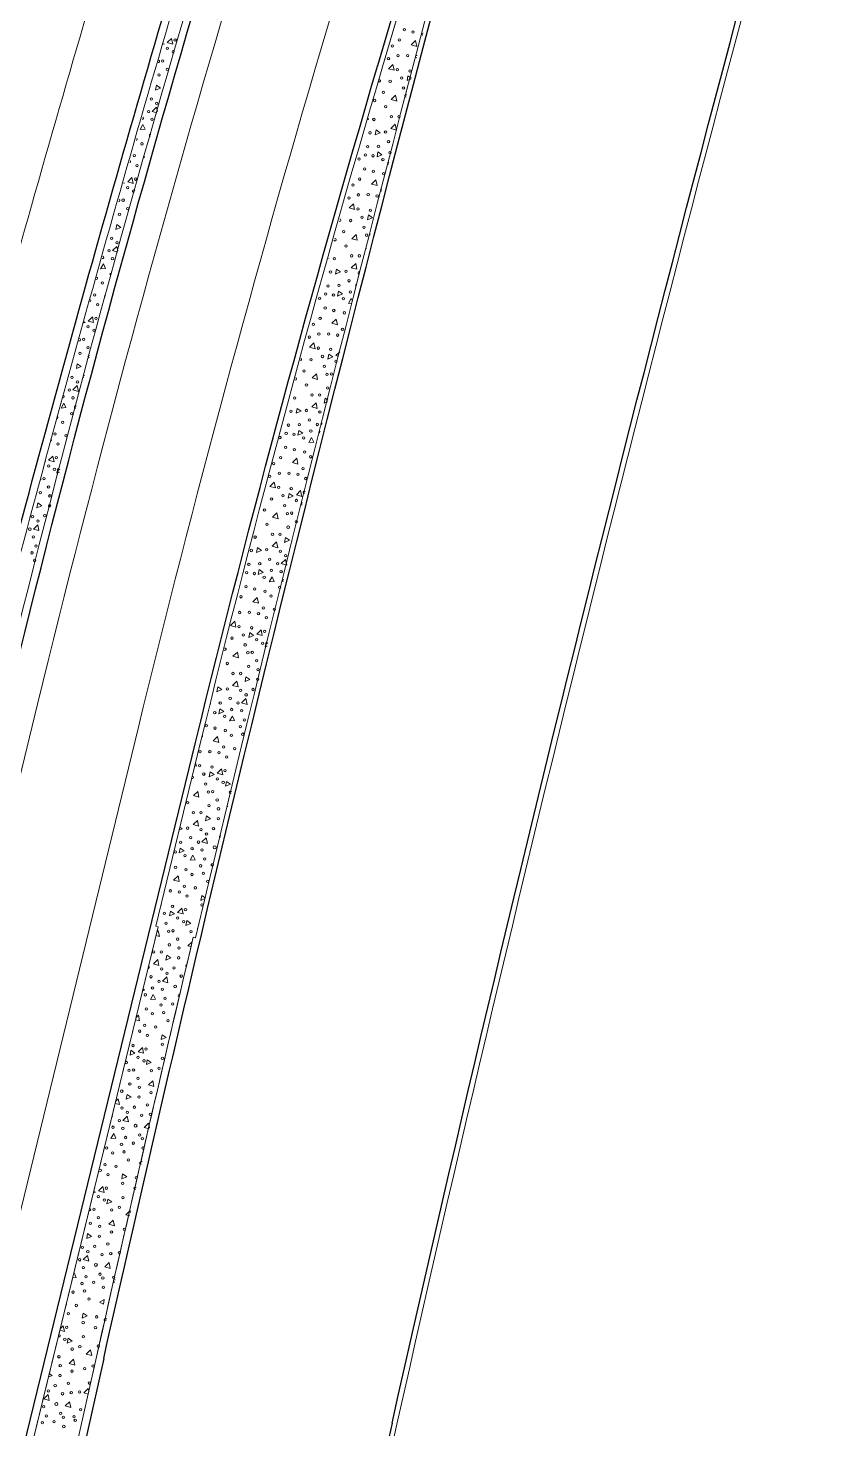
# Model space of a CAD drawing. Extents: x 2536801 to 2538856, y 7112140 to 7131569.
# Drawn here: x 2537401.3 to 2537511.1, y 7113349.6 to 7113539.4 of the extents above; entities that cross this region are included whole.
import ezdxf

# ---------------------------------------------------------------- set-up
doc = ezdxf.new("R2010")
doc.units = 0
doc.header["$LTSCALE"] = 100
doc.header["$MEASUREMENT"] = 0
for name, color, linetype, lineweight in [('D_BOC_FR', 3, 'Continuous', 13), ('D_BOC_RMP', 1, 'Continuous', 13), ('D_CTB_1', 2, 'Continuous', 0), ('D_EOS_FR', 3, 'Continuous', 30), ('D_EOS_RMP', 1, 'Continuous', 30), ('D_EOT_RMP', 1, 'Continuous', 13), ('D_FOC_FR', 3, 'Continuous', 30), ('D_RIPRAP_1', 7, 'Continuous', 0)]:
    doc.layers.add(name, color=color, linetype=linetype, lineweight=lineweight)

msp = doc.modelspace()

# ---------------------------------------------------------------- linework, layer by layer
at = {"layer": 'D_BOC_FR', "lineweight": 0}
msp.add_line((2537451.23, 7113350.24), (2537442, 7113309.08), dxfattribs=at)
at = {"layer": 'D_BOC_FR', "lineweight": 0, "extrusion": (0, 0, -1)}
for radius, start, end in [(5002.67, 13.30494, 16.42833), (4961.33, 12.63696, 15.48257)]:
    msp.add_arc((-2542292.38, 7112264.84), radius, start, end, dxfattribs=at)
at = {"layer": 'D_BOC_RMP', "lineweight": 0}
for p, q in [((2537449.29, 7113534.12), (2537486.34, 7113659.77)), ((2537418.6, 7113417.72), (2537424.62, 7113442.43))]:
    msp.add_line(p, q, dxfattribs=at)
at = {"layer": 'D_BOC_RMP', "lineweight": 0, "extrusion": (0, 0, -1)}
msp.add_arc((-2539359.33, 7112970.94), 1991.33, 13.6961, 16.42833, dxfattribs=at)
at = {"layer": 'D_CTB_1', "linetype": 'Continuous', "lineweight": 0, "ltscale": 0.025}
for p, q in [((2537356.25, 7113160.46), (2537418.92, 7113417.63)), ((2537410.57, 7113359.36), (2537401.34, 7113318.19))]:
    msp.add_line(p, q, dxfattribs=at)
at = {"layer": 'D_CTB_1', "linetype": 'Continuous', "lineweight": 0, "ltscale": 0.025, "extrusion": (0, 0, -1)}
for centre, radius, start, end in [((-2539359.33, 7112970.94), 2019, 13.6961, 16.42833), ((-2542292.38, 7112264.84), 5003, 12.63696, 13.30494)]:
    msp.add_arc(centre, radius, start, end, dxfattribs=at)
at = {"layer": 'D_EOS_FR', "extrusion": (0, 0, -1)}
msp.add_arc((-2542292.38, 7112264.84), 5002, 12.63696, 13.30494, dxfattribs=at)
at = {"layer": 'D_EOS_RMP'}
for p, q in [((2537448.66, 7113534.3), (2537485.71, 7113659.96)), ((2537355.28, 7113160.7), (2537423.97, 7113442.59))]:
    msp.add_line(p, q, dxfattribs=at)
at = {"layer": 'D_EOS_RMP', "extrusion": (0, 0, -1)}
for centre, radius, start, end in [((-2540144.42, 7112740.44), 2840, 14.39994, 16.6018), ((-2539359.33, 7112970.94), 2018, 13.6961, 16.42833), ((-2539359.33, 7112970.94), 1992, 13.6961, 16.42833)]:
    msp.add_arc(centre, radius, start, end, dxfattribs=at)
at = {"layer": 'D_EOT_RMP'}
for p, q in [((2537440.98, 7113536.57), (2537478.03, 7113662.22)), ((2537333.9, 7113165.91), (2537402.6, 7113447.79)), ((2537347.5, 7113162.6), (2537416.2, 7113444.48))]:
    msp.add_line(p, q, dxfattribs=at)
at = {"layer": 'D_EOT_RMP', "extrusion": (0, 0, -1)}
for centre, radius, start, end in [((-2540144.42, 7112740.44), 2850, 14.39994, 16.6018), ((-2539359.33, 7112970.94), 2014, 13.6961, 16.42833), ((-2539359.33, 7112970.94), 2000, 13.6961, 16.42833)]:
    msp.add_arc(centre, radius, start, end, dxfattribs=at)
at = {"layer": 'D_FOC_FR'}
for p, q in [((2537411.55, 7113359.14), (2537402.32, 7113317.97)), ((2537450.58, 7113350.39), (2537441.35, 7113309.22))]:
    msp.add_line(p, q, dxfattribs=at)
at = {"layer": 'D_FOC_FR', "lineweight": 30, "extrusion": (0, 0, -1)}
msp.add_arc((-2542292.38, 7112264.84), 5002, 13.30494, 16.42833, dxfattribs=at)
at = {"layer": 'D_FOC_FR', "extrusion": (0, 0, -1)}
msp.add_arc((-2542292.38, 7112264.84), 4962, 12.63696, 15.48257, dxfattribs=at)
at = {"layer": 'D_RIPRAP_1', "color": 7, "linetype": 'Continuous', "lineweight": 0}
for p, q in [((2537416.33, 7113385.63), (2537416.74, 7113385.87)), ((2537416.65, 7113385.47), (2537416.33, 7113385.63)), ((2537410.97, 7113366.77), (2537411.59, 7113367.14)), ((2537411.5, 7113366.51), (2537410.97, 7113366.77)), ((2537411.59, 7113367.14), (2537411.5, 7113366.51))]:
    msp.add_line(p, q, dxfattribs=at)
at = {"layer": 'D_RIPRAP_1', "color": 7, "lineweight": 0, "flags": 128}
for points in [[(2537486.34, 7113659.77), (2537449.29, 7113534.12)], [(2537424.62, 7113442.43), (2537418.6, 7113417.72), (2537418.92, 7113417.63), (2537356.25, 7113160.46)], [(2537423.67, 7113416.21), (2537423.99, 7113416.12)]]:
    msp.add_lwpolyline(points, dxfattribs=at)
at = {"layer": 'D_RIPRAP_1', "color": 7, "linetype": 'Continuous', "lineweight": 0, "flags": 128}
for points in [[(2537419.67, 7113537.24), (2537419.73, 7113537.19), (2537419.64, 7113537.15)], [(2537453.16, 7113532.46), (2537452.61, 7113532.23), (2537452.73, 7113532.89), (2537453.19, 7113532.57)], [(2537418.76, 7113527.88), (2537418.1, 7113528.07), (2537418.69, 7113528.64), (2537418.81, 7113528.04)], [(2537447.35, 7113527.16), (2537447.39, 7113526.96), (2537447.3, 7113526.99)], [(2537450.11, 7113520.92), (2537450.03, 7113520.92), (2537450.17, 7113521.17)], [(2537414.29, 7113518.4), (2537414.38, 7113518.34), (2537414.26, 7113518.29)], [(2537413.4, 7113509.02), (2537412.74, 7113509.21), (2537413.33, 7113509.78), (2537413.45, 7113509.18)], [(2537442.03, 7113508.13), (2537442.03, 7113508.11), (2537442.02, 7113508.11)], [(2537445.13, 7113502.1), (2537444.68, 7113502.06), (2537445.05, 7113502.74), (2537445.21, 7113502.41)], [(2537408.91, 7113499.55), (2537409.02, 7113499.48), (2537408.87, 7113499.42)], [(2537443.35, 7113494.89), (2537442.98, 7113494.99), (2537443.5, 7113495.5)], [(2537406.91, 7113492.53), (2537406.92, 7113492.5), (2537406.9, 7113492.51)], [(2537441.84, 7113488.73), (2537441.4, 7113488.55), (2537441.52, 7113489.21), (2537441.89, 7113488.94)], [(2537441.08, 7113485.63), (2537440.93, 7113485.68), (2537441.14, 7113485.88)], [(2537403.65, 7113480.63), (2537403.66, 7113480.62), (2537403.65, 7113480.62)], [(2537405.55, 7113479.19), (2537405.22, 7113479.05), (2537405.34, 7113479.71), (2537405.63, 7113479.5)], [(2537433.7, 7113455.64), (2537433.4, 7113455.51), (2537433.52, 7113456.17), (2537433.79, 7113455.99)], [(2537423.99, 7113439.84), (2537424.09, 7113439.36), (2537423.89, 7113439.41)], [(2537428.36, 7113433.9), (2537428.32, 7113433.91), (2537428.37, 7113433.96)], [(2537421.86, 7113431.12), (2537422.19, 7113430.89), (2537421.77, 7113430.72)], [(2537425.3, 7113421.45), (2537424.71, 7113421.2), (2537424.83, 7113421.86), (2537425.32, 7113421.52)], [(2537418.75, 7113416.95), (2537418.93, 7113417.12), (2537419.09, 7113416.33), (2537418.63, 7113416.46)], [(2537423.37, 7113414.94), (2537422.96, 7113415.05), (2537423.52, 7113415.6)], [(2537416.87, 7113409.2), (2537417.07, 7113409.06), (2537416.8, 7113408.94)], [(2537415.93, 7113405.35), (2537416.25, 7113405.67), (2537416.41, 7113404.88), (2537415.85, 7113405.04)], [(2537413.16, 7113393.98), (2537413.51, 7113394.33), (2537413.67, 7113393.54), (2537413.09, 7113393.71)], [(2537417.72, 7113390.24), (2537417.04, 7113390.43), (2537417.63, 7113391.01), (2537417.76, 7113390.39)], [(2537410.19, 7113381.82), (2537410.42, 7113381.67), (2537410.13, 7113381.54)], [(2537415.07, 7113378.47), (2537414.54, 7113378.62), (2537415.13, 7113379.19), (2537415.18, 7113378.94)], [(2537407.45, 7113370.58), (2537407.55, 7113370.75), (2537407.84, 7113370.13), (2537407.33, 7113370.09)], [(2537405.65, 7113363.16), (2537406.07, 7113363.57), (2537406.23, 7113362.79), (2537405.6, 7113362.97)], [(2537404.17, 7113357.11), (2537404.56, 7113356.84), (2537404.05, 7113356.62)]]:
    msp.add_lwpolyline(points, dxfattribs=at)
for points in [[(2537420.9, 7113537.17), (2537420.15, 7113537.38), (2537420.74, 7113537.95)], [(2537453.92, 7113536.87), (2537453.17, 7113537.08), (2537453.76, 7113537.66)], [(2537450.87, 7113533.63), (2537450.12, 7113533.85), (2537450.71, 7113534.42)], [(2537418.57, 7113530.94), (2537418.69, 7113531.6), (2537419.23, 7113531.22)], [(2537451.23, 7113529.47), (2537450.48, 7113529.68), (2537451.07, 7113530.25)], [(2537417.16, 7113525.65), (2537416.49, 7113525.6), (2537416.86, 7113526.28)], [(2537451.17, 7113525.53), (2537450.43, 7113525.75), (2537451.01, 7113526.32)], [(2537448.31, 7113524.89), (2537448.43, 7113525.55), (2537448.98, 7113525.17)], [(2537448.55, 7113521.91), (2537448.68, 7113522.57), (2537449.22, 7113522.19)], [(2537415.54, 7113518.31), (2537414.8, 7113518.53), (2537415.38, 7113519.1)], [(2537448.56, 7113518.01), (2537447.81, 7113518.23), (2537448.4, 7113518.8)], [(2537445.52, 7113514.78), (2537444.77, 7113514.99), (2537445.36, 7113515.56)], [(2537413.21, 7113512.08), (2537413.33, 7113512.74), (2537413.87, 7113512.36)], [(2537447.26, 7113513.38), (2537447.38, 7113514.04), (2537447.92, 7113513.66)], [(2537445.87, 7113510.61), (2537445.12, 7113510.82), (2537445.71, 7113511.4)], [(2537411.8, 7113506.8), (2537411.13, 7113506.74), (2537411.51, 7113507.42)], [(2537442.95, 7113506.04), (2537443.08, 7113506.7), (2537443.62, 7113506.32)], [(2537445.82, 7113506.68), (2537445.07, 7113506.89), (2537445.66, 7113507.46)], [(2537443.2, 7113503.05), (2537443.32, 7113503.71), (2537443.86, 7113503.34)], [(2537410.19, 7113499.46), (2537409.44, 7113499.67), (2537410.03, 7113500.24)], [(2537443.2, 7113499.16), (2537442.45, 7113499.37), (2537443.04, 7113499.94)], [(2537440.16, 7113495.92), (2537439.41, 7113496.14), (2537440, 7113496.71)], [(2537407.85, 7113493.22), (2537407.97, 7113493.88), (2537408.52, 7113493.51)], [(2537441.9, 7113494.52), (2537442.02, 7113495.18), (2537442.56, 7113494.8)], [(2537440.51, 7113491.76), (2537439.77, 7113491.97), (2537440.36, 7113492.54)], [(2537408.13, 7113490.14), (2537407.38, 7113490.36), (2537407.97, 7113490.93)], [(2537406.44, 7113487.94), (2537405.77, 7113487.88), (2537406.15, 7113488.56)], [(2537437.6, 7113487.18), (2537437.72, 7113487.84), (2537438.26, 7113487.46)], [(2537440.46, 7113487.82), (2537439.71, 7113488.03), (2537440.3, 7113488.61)], [(2537437.84, 7113484.2), (2537437.96, 7113484.86), (2537438.5, 7113484.48)], [(2537439.99, 7113483.26), (2537439.32, 7113483.21), (2537439.69, 7113483.89)], [(2537404.83, 7113480.6), (2537404.08, 7113480.81), (2537404.67, 7113481.39)], [(2537437.84, 7113480.3), (2537437.09, 7113480.52), (2537437.68, 7113481.09)], [(2537434.8, 7113477.07), (2537434.05, 7113477.28), (2537434.64, 7113477.85)], [(2537438.37, 7113475.92), (2537437.63, 7113476.14), (2537438.21, 7113476.71)], [(2537402.5, 7113474.37), (2537402.62, 7113475.03), (2537403.16, 7113474.65)], [(2537436.54, 7113475.66), (2537436.66, 7113476.32), (2537437.21, 7113475.95)], [(2537435.16, 7113472.9), (2537434.41, 7113473.11), (2537435, 7113473.68)], [(2537402.77, 7113471.29), (2537402.03, 7113471.5), (2537402.61, 7113472.07)], [(2537432.24, 7113468.32), (2537432.36, 7113468.98), (2537432.9, 7113468.61)], [(2537435.1, 7113468.97), (2537434.35, 7113469.18), (2537434.94, 7113469.75)], [(2537436.04, 7113469.69), (2537436.16, 7113470.35), (2537436.7, 7113469.97)], [(2537436.32, 7113466.61), (2537435.57, 7113466.82), (2537436.16, 7113467.39)], [(2537432.48, 7113465.34), (2537432.6, 7113466), (2537433.15, 7113465.62)], [(2537434.63, 7113464.41), (2537433.96, 7113464.35), (2537434.34, 7113465.03)], [(2537432.49, 7113461.45), (2537431.74, 7113461.66), (2537432.33, 7113462.23)], [(2537429.44, 7113458.21), (2537428.7, 7113458.42), (2537429.28, 7113459)], [(2537431.18, 7113456.81), (2537431.31, 7113457.47), (2537431.85, 7113457.09)], [(2537433.02, 7113457.07), (2537432.27, 7113457.28), (2537432.86, 7113457.85)], [(2537429.8, 7113454.04), (2537429.05, 7113454.26), (2537429.64, 7113454.83)], [(2537426.88, 7113449.47), (2537427, 7113450.13), (2537427.55, 7113449.75)], [(2537429.74, 7113450.11), (2537429, 7113450.32), (2537429.59, 7113450.9)], [(2537430.68, 7113450.83), (2537430.8, 7113451.49), (2537431.35, 7113451.12)], [(2537430.96, 7113447.75), (2537430.21, 7113447.97), (2537430.8, 7113448.54)], [(2537427.12, 7113446.49), (2537427.25, 7113447.15), (2537427.79, 7113446.77)], [(2537429.27, 7113445.55), (2537428.6, 7113445.5), (2537428.98, 7113446.17)], [(2537427.13, 7113442.59), (2537426.38, 7113442.8), (2537426.97, 7113443.38)], [(2537425.83, 7113437.95), (2537425.95, 7113438.61), (2537426.49, 7113438.23)], [(2537427.66, 7113438.21), (2537426.91, 7113438.42), (2537427.5, 7113439)], [(2537428.05, 7113436.66), (2537428.17, 7113437.32), (2537428.71, 7113436.94)], [(2537424.44, 7113435.19), (2537423.69, 7113435.4), (2537424.28, 7113435.97)], [(2537424.39, 7113431.26), (2537423.64, 7113431.47), (2537424.23, 7113432.04)], [(2537425.32, 7113431.98), (2537425.45, 7113432.64), (2537425.99, 7113432.26)], [(2537425.6, 7113428.9), (2537424.85, 7113429.11), (2537425.44, 7113429.68)], [(2537421.77, 7113427.63), (2537421.89, 7113428.29), (2537422.43, 7113427.91)], [(2537423.91, 7113426.7), (2537423.25, 7113426.64), (2537423.62, 7113427.32)], [(2537421.77, 7113423.74), (2537421.02, 7113423.95), (2537421.61, 7113424.52)], [(2537420.47, 7113419.1), (2537420.59, 7113419.76), (2537421.13, 7113419.38)], [(2537422.3, 7113419.36), (2537421.55, 7113419.57), (2537422.14, 7113420.14)], [(2537422.69, 7113417.8), (2537422.81, 7113418.46), (2537423.35, 7113418.08)], [(2537419.97, 7113413.12), (2537420.09, 7113413.78), (2537420.63, 7113413.4)], [(2537419.03, 7113412.4), (2537418.28, 7113412.61), (2537418.87, 7113413.19)], [(2537420.25, 7113410.04), (2537419.5, 7113410.25), (2537420.09, 7113410.83)], [(2537418.56, 7113407.84), (2537417.89, 7113407.78), (2537418.26, 7113408.46)], [(2537419.35, 7113402.34), (2537419.47, 7113403), (2537420.01, 7113402.62)], [(2537415.11, 7113400.24), (2537415.23, 7113400.9), (2537415.78, 7113400.52)], [(2537416.94, 7113400.5), (2537416.2, 7113400.71), (2537416.79, 7113401.29)], [(2537417.33, 7113398.95), (2537417.45, 7113399.61), (2537417.99, 7113399.23)], [(2537418.35, 7113395.98), (2537417.6, 7113396.2), (2537418.19, 7113396.77)], [(2537414.61, 7113394.27), (2537414.73, 7113394.93), (2537415.27, 7113394.55)], [(2537414.89, 7113391.19), (2537414.14, 7113391.4), (2537414.73, 7113391.97)], [(2537413.2, 7113388.99), (2537412.53, 7113388.93), (2537412.91, 7113389.61)], [(2537413.99, 7113383.49), (2537414.11, 7113384.15), (2537414.66, 7113383.77)], [(2537411.59, 7113381.64), (2537410.84, 7113381.86), (2537411.43, 7113382.43)], [(2537411.97, 7113380.09), (2537412.09, 7113380.75), (2537412.64, 7113380.37)], [(2537412.99, 7113377.13), (2537412.25, 7113377.34), (2537412.84, 7113377.91)], [(2537409.25, 7113375.41), (2537409.37, 7113376.07), (2537409.92, 7113375.69)], [(2537409.53, 7113372.33), (2537408.78, 7113372.54), (2537409.37, 7113373.12)], [(2537412.43, 7113371.36), (2537411.69, 7113371.58), (2537412.27, 7113372.15)], [(2537408.64, 7113364.63), (2537408.76, 7113365.29), (2537409.3, 7113364.91)], [(2537406.62, 7113361.23), (2537406.74, 7113361.89), (2537407.28, 7113361.52)], [(2537407.64, 7113358.27), (2537406.89, 7113358.49), (2537407.48, 7113359.06)], [(2537409.93, 7113359.55), (2537409.18, 7113359.76), (2537409.77, 7113360.34)], [(2537409.44, 7113354.34), (2537408.87, 7113354.51), (2537409.46, 7113355.08), (2537409.53, 7113354.73)], [(2537404.17, 7113353.47), (2537403.43, 7113353.69), (2537404.01, 7113354.26)], [(2537407.08, 7113352.51), (2537406.33, 7113352.72), (2537406.92, 7113353.29)]]:
    msp.add_lwpolyline(points, close=True, dxfattribs=at)
msp.add_lwpolyline([(2537409.77, 7113355.78), (2537409.78, 7113355.85, 8.891372)], format="xyb", close=True, dxfattribs=at)
at = {"layer": 'D_RIPRAP_1', "color": 7, "linetype": 'Continuous', "lineweight": 0}
for centre, radius in [((2537452.25, 7113539.13), 0.163), ((2537453.41, 7113538.81), 0.163), ((2537421.22, 7113537.74), 0.163), ((2537450.63, 7113536.93), 0.163), ((2537451.56, 7113537.74), 0.163), ((2537420.16, 7113536.61), 0.163), ((2537450.1, 7113535.2), 0.163), ((2537451.38, 7113535.62), 0.163), ((2537452.71, 7113535.62), 0.163), ((2537419.53, 7113534.89), 0.163), ((2537420.16, 7113533.76), 0.163), ((2537451.31, 7113533.71), 0.163), ((2537453.01, 7113533.54), 0.163), ((2537419.05, 7113533), 0.163), ((2537450.33, 7113532.15), 0.163), ((2537451.89, 7113532.58), 0.163), ((2537452.13, 7113531.23), 0.163), ((2537417.98, 7113529.74), 0.163), ((2537448.22, 7113529.54), 0.163), ((2537449.39, 7113530.63), 0.163), ((2537417.63, 7113528.04), 0.163), ((2537418.71, 7113529.14), 0.163), ((2537449.71, 7113528.71), 0.163), ((2537418.1, 7113526.99), 0.163), ((2537448.12, 7113526.97), 0.163), ((2537450.47, 7113527.35), 0.163), ((2537451.51, 7113527.35), 0.163), ((2537416.73, 7113523.67), 0.163), ((2537447.61, 7113525.16), 0.163), ((2537449.7, 7113525.26), 0.163), ((2537450.1, 7113523.98), 0.163), ((2537415.69, 7113522.07), 0.163), ((2537446.97, 7113522.17), 0.163), ((2537447.27, 7113523.28), 0.163), ((2537448.02, 7113522.05), 0.163), ((2537448.75, 7113523.35), 0.163), ((2537450.3, 7113522.47), 0.163), ((2537416.07, 7113520.73), 0.163), ((2537446.12, 7113521.6), 0.163), ((2537446.89, 7113520.27), 0.163), ((2537448.06, 7113519.95), 0.163), ((2537449.34, 7113521.54), 0.163), ((2537415.86, 7113518.89), 0.163), ((2537445.28, 7113518.08), 0.163), ((2537446.2, 7113518.89), 0.163), ((2537449.46, 7113519.63), 0.163), ((2537414.18, 7113516.04), 0.163), ((2537414.8, 7113517.75), 0.163), ((2537444.74, 7113516.34), 0.163), ((2537446.03, 7113516.76), 0.163), ((2537447.35, 7113516.77), 0.163), ((2537448.57, 7113516.62), 0.163), ((2537413.69, 7113514.14), 0.163), ((2537414.8, 7113514.9), 0.163), ((2537445.96, 7113514.85), 0.163), ((2537447.65, 7113514.68), 0.163), ((2537444.97, 7113513.29), 0.163), ((2537446.53, 7113513.72), 0.163), ((2537446.78, 7113512.37), 0.163), ((2537412.62, 7113510.88), 0.163), ((2537444.03, 7113511.78), 0.163), ((2537447.13, 7113511.3), 0.163), ((2537412.27, 7113509.19), 0.163), ((2537413.35, 7113510.29), 0.163), ((2537444.36, 7113509.85), 0.163), ((2537445.11, 7113508.5), 0.163), ((2537446.15, 7113508.5), 0.163), ((2537412.74, 7113508.13), 0.163), ((2537442.76, 7113508.11), 0.163), ((2537411.37, 7113504.81), 0.163), ((2537442.25, 7113506.3), 0.163), ((2537444.34, 7113506.4), 0.163), ((2537444.74, 7113505.12), 0.163), ((2537410.33, 7113503.21), 0.163), ((2537440.77, 7113502.75), 0.163), ((2537441.61, 7113503.32), 0.163), ((2537441.92, 7113504.42), 0.163), ((2537442.66, 7113503.19), 0.163), ((2537443.39, 7113504.5), 0.163), ((2537444.95, 7113503.61), 0.163), ((2537410.72, 7113501.88), 0.163), ((2537441.53, 7113501.42), 0.163), ((2537442.7, 7113501.1), 0.163), ((2537443.98, 7113502.69), 0.163), ((2537410.51, 7113500.03), 0.163), ((2537439.92, 7113499.22), 0.163), ((2537440.85, 7113500.03), 0.163), ((2537444.11, 7113500.78), 0.163), ((2537408.82, 7113497.18), 0.163), ((2537409.44, 7113498.9), 0.163), ((2537410.25, 7113498.42), 0.163), ((2537439.38, 7113497.49), 0.163), ((2537440.67, 7113497.9), 0.163), ((2537442, 7113497.91), 0.163), ((2537443.21, 7113497.76), 0.163), ((2537443.88, 7113498.53), 0.163), ((2537408.34, 7113495.28), 0.163), ((2537409.44, 7113496.05), 0.163), ((2537440.6, 7113496), 0.163), ((2537442.29, 7113495.83), 0.163), ((2537439.62, 7113494.43), 0.163), ((2537441.17, 7113494.87), 0.163), ((2537441.42, 7113493.52), 0.163), ((2537442.99, 7113494.22), 0.163), ((2537407.26, 7113492.03), 0.163), ((2537408, 7113491.43), 0.163), ((2537438.68, 7113492.92), 0.163), ((2537441.77, 7113492.45), 0.163), ((2537442.36, 7113492.5), 0.163), ((2537406.91, 7113490.33), 0.163), ((2537439, 7113491), 0.163), ((2537439.76, 7113489.64), 0.163), ((2537440.79, 7113489.64), 0.163), ((2537441.88, 7113490.61), 0.163), ((2537407.38, 7113489.27), 0.163), ((2537437.4, 7113489.25), 0.163), ((2537406.01, 7113485.95), 0.163), ((2537407.2, 7113487.12), 0.163), ((2537436.89, 7113487.45), 0.163), ((2537438.98, 7113487.55), 0.163), ((2537439.38, 7113486.27), 0.163), ((2537440.81, 7113487.35), 0.163), ((2537404.97, 7113484.36), 0.163), ((2537406.46, 7113484.14), 0.163), ((2537436.25, 7113484.46), 0.163), ((2537436.56, 7113485.57), 0.163), ((2537437.31, 7113484.34), 0.163), ((2537438.04, 7113485.64), 0.163), ((2537438.62, 7113483.83), 0.163), ((2537439.59, 7113484.76), 0.163), ((2537440.46, 7113485.66), 0.163), ((2537405.36, 7113483.02), 0.163), ((2537436.18, 7113482.56), 0.163), ((2537437.34, 7113482.24), 0.163), ((2537438.75, 7113481.92), 0.163), ((2537404.09, 7113480.04), 0.163), ((2537405.15, 7113481.17), 0.163), ((2537434.56, 7113480.36), 0.163), ((2537435.49, 7113481.18), 0.163), ((2537439.56, 7113481.28), 0.163), ((2537403.46, 7113478.33), 0.163), ((2537404.89, 7113479.57), 0.163), ((2537434.03, 7113478.63), 0.163), ((2537435.31, 7113479.05), 0.163), ((2537436.64, 7113479.06), 0.163), ((2537437.85, 7113478.91), 0.163), ((2537438.52, 7113479.68), 0.163), ((2537438.9, 7113478.34), 0.163), ((2537402.98, 7113476.43), 0.163), ((2537404.08, 7113477.19), 0.163), ((2537435.24, 7113477.14), 0.163), ((2537436.93, 7113476.97), 0.163), ((2537404.26, 7113475.99), 0.163), ((2537434.26, 7113475.58), 0.163), ((2537435.82, 7113476.01), 0.163), ((2537436.06, 7113474.66), 0.163), ((2537437.63, 7113475.36), 0.163), ((2537401.91, 7113473.17), 0.163), ((2537402.64, 7113472.58), 0.163), ((2537403.58, 7113473.3), 0.163), ((2537433.32, 7113474.07), 0.163), ((2537436.42, 7113473.59), 0.163), ((2537437.01, 7113473.65), 0.163), ((2537437.63, 7113472.51), 0.163), ((2537401.55, 7113471.48), 0.163), ((2537433.64, 7113472.14), 0.163), ((2537434.4, 7113470.78), 0.163), ((2537435.43, 7113470.79), 0.163), ((2537436.52, 7113471.75), 0.163), ((2537402.03, 7113470.42), 0.163), ((2537402.39, 7113469.19), 0.163), ((2537431.53, 7113468.59), 0.163), ((2537432.05, 7113470.4), 0.163), ((2537433.62, 7113468.69), 0.163), ((2537401.84, 7113468.27), 0.163), ((2537402.2, 7113467.24), 0.163), ((2537431.2, 7113466.71), 0.163), ((2537432.68, 7113466.79), 0.163), ((2537434.02, 7113467.41), 0.163), ((2537435.1, 7113466.8), 0.163), ((2537435.45, 7113468.49), 0.163), ((2537436.18, 7113467.9), 0.163), ((2537430.9, 7113465.6), 0.163), ((2537431.95, 7113465.48), 0.163), ((2537433.27, 7113464.97), 0.163), ((2537434.23, 7113465.9), 0.163), ((2537435.57, 7113465.74), 0.163), ((2537430.82, 7113463.7), 0.163), ((2537431.98, 7113463.39), 0.163), ((2537433.39, 7113463.07), 0.163), ((2537435.38, 7113463.59), 0.163), ((2537430.13, 7113462.32), 0.163), ((2537434.2, 7113462.42), 0.163), ((2537429.95, 7113460.19), 0.163), ((2537431.28, 7113460.2), 0.163), ((2537432.5, 7113460.05), 0.163), ((2537433.16, 7113460.82), 0.163), ((2537433.55, 7113459.49), 0.163), ((2537434.65, 7113460.61), 0.163), ((2537429.88, 7113458.28), 0.163), ((2537431.58, 7113458.12), 0.163), ((2537433.34, 7113457.64), 0.163), ((2537428.9, 7113456.72), 0.163), ((2537430.46, 7113457.16), 0.163), ((2537430.7, 7113455.81), 0.163), ((2537432.27, 7113456.51), 0.163), ((2537433.08, 7113456.03), 0.163), ((2537431.06, 7113454.74), 0.163), ((2537431.65, 7113454.79), 0.163), ((2537432.27, 7113453.66), 0.163), ((2537428.28, 7113453.29), 0.163), ((2537429.04, 7113451.93), 0.163), ((2537430.08, 7113451.93), 0.163), ((2537431.17, 7113452.89), 0.163), ((2537432.45, 7113452.46), 0.163), ((2537428.27, 7113449.84), 0.163), ((2537430.09, 7113449.64), 0.163), ((2537431.77, 7113449.76), 0.163), ((2537432.4, 7113451.13), 0.163), ((2537427.32, 7113447.93), 0.163), ((2537428.67, 7113448.56), 0.163), ((2537429.74, 7113447.94), 0.163), ((2537430.83, 7113449.04), 0.163), ((2537426.59, 7113446.63), 0.163), ((2537427.91, 7113446.12), 0.163), ((2537428.87, 7113447.05), 0.163), ((2537430.21, 7113446.88), 0.163), ((2537425.46, 7113444.85), 0.163), ((2537426.63, 7113444.53), 0.163), ((2537428.03, 7113444.21), 0.163), ((2537430.03, 7113444.73), 0.163), ((2537430.58, 7113445.65), 0.163), ((2537428.84, 7113443.56), 0.163), ((2537430.38, 7113443.71), 0.163), ((2537424.6, 7113441.34), 0.163), ((2537425.92, 7113441.34), 0.163), ((2537427.14, 7113441.2), 0.163), ((2537427.8, 7113441.97), 0.163), ((2537428.19, 7113440.63), 0.163), ((2537429.29, 7113441.75), 0.163), ((2537424.53, 7113439.43), 0.163), ((2537425.1, 7113438.3), 0.163), ((2537426.22, 7113439.26), 0.163), ((2537427.98, 7113438.78), 0.163), ((2537425.35, 7113436.95), 0.163), ((2537426.92, 7113437.65), 0.163), ((2537427.72, 7113437.18), 0.163), ((2537422.93, 7113434.43), 0.163), ((2537425.7, 7113435.88), 0.163), ((2537426.29, 7113435.94), 0.163), ((2537426.91, 7113434.8), 0.163), ((2537423.69, 7113433.07), 0.163), ((2537424.72, 7113433.08), 0.163), ((2537425.81, 7113434.04), 0.163), ((2537427.09, 7113433.6), 0.163), ((2537422.91, 7113430.98), 0.163), ((2537424.73, 7113430.78), 0.163), ((2537426.41, 7113430.91), 0.163), ((2537427.05, 7113432.27), 0.163), ((2537421.97, 7113429.07), 0.163), ((2537423.31, 7113429.7), 0.163), ((2537424.38, 7113429.09), 0.163), ((2537425.47, 7113430.19), 0.163), ((2537421.24, 7113427.77), 0.163), ((2537422.55, 7113427.26), 0.163), ((2537423.52, 7113428.19), 0.163), ((2537424.86, 7113428.03), 0.163), ((2537426.57, 7113428.39), 0.199), ((2537421.27, 7113425.67), 0.163), ((2537422.68, 7113425.36), 0.163), ((2537424.67, 7113425.88), 0.163), ((2537425.22, 7113426.8), 0.163), ((2537422.45, 7113423.11), 0.163), ((2537423.49, 7113424.71), 0.163), ((2537425.03, 7113424.85), 0.163), ((2537425.62, 7113423.77), 0.163), ((2537420.57, 7113422.49), 0.163), ((2537421.78, 7113422.34), 0.163), ((2537422.83, 7113421.78), 0.163), ((2537423.94, 7113422.9), 0.163), ((2537419.75, 7113419.45), 0.163), ((2537420.86, 7113420.41), 0.163), ((2537422.62, 7113419.93), 0.163), ((2537424.85, 7113420.58), 0.163), ((2537419.99, 7113418.1), 0.163), ((2537421.56, 7113418.8), 0.163), ((2537422.37, 7113418.32), 0.163), ((2537420.34, 7113417.02), 0.163), ((2537420.93, 7113417.08), 0.163), ((2537421.56, 7113415.95), 0.163), ((2537423.35, 7113416.98), 0.163), ((2537418.33, 7113414.22), 0.163), ((2537419.36, 7113414.22), 0.163), ((2537420.45, 7113415.18), 0.163), ((2537421.73, 7113414.75), 0.163), ((2537419.38, 7113411.92), 0.163), ((2537421.06, 7113412.05), 0.163), ((2537421.69, 7113413.42), 0.163), ((2537417.95, 7113410.85), 0.163), ((2537419.03, 7113410.23), 0.163), ((2537420.11, 7113411.33), 0.163), ((2537422.04, 7113410.94), 0.163), ((2537417.19, 7113408.41), 0.163), ((2537418.16, 7113409.33), 0.163), ((2537419.5, 7113409.17), 0.163), ((2537419.86, 7113407.94), 0.163), ((2537421.22, 7113409.54), 0.199), ((2537417.32, 7113406.5), 0.163), ((2537419.31, 7113407.02), 0.163), ((2537419.67, 7113406), 0.163), ((2537420.9, 7113407.17), 0.163), ((2537417.09, 7113404.26), 0.163), ((2537418.13, 7113405.85), 0.163), ((2537420.26, 7113404.91), 0.163), ((2537416.42, 7113403.49), 0.163), ((2537417.47, 7113402.92), 0.163), ((2537418.58, 7113404.04), 0.163), ((2537415.5, 7113401.55), 0.163), ((2537417.26, 7113401.07), 0.163), ((2537419.49, 7113401.72), 0.163), ((2537414.63, 7113399.24), 0.163), ((2537416.2, 7113399.94), 0.163), ((2537417.01, 7113399.47), 0.163), ((2537419.03, 7113398.46), 0.163), ((2537419.51, 7113399.81), 0.163), ((2537414.99, 7113398.17), 0.163), ((2537415.58, 7113398.22), 0.163), ((2537416.2, 7113397.09), 0.163), ((2537418, 7113398.13), 0.163), ((2537414, 7113395.36), 0.163), ((2537415.09, 7113396.33), 0.163), ((2537416.37, 7113395.89), 0.163), ((2537417.96, 7113395.16), 0.163), ((2537414.02, 7113393.07), 0.163), ((2537415.7, 7113393.19), 0.163), ((2537416.33, 7113394.56), 0.163), ((2537417.47, 7113393.5), 0.163), ((2537413.67, 7113391.38), 0.163), ((2537414.75, 7113392.48), 0.163), ((2537416.68, 7113392.09), 0.163), ((2537417.87, 7113392.22), 0.163), ((2537412.8, 7113390.48), 0.163), ((2537414.14, 7113390.32), 0.163), ((2537414.51, 7113389.08), 0.163), ((2537415.86, 7113390.68), 0.199), ((2537416.42, 7113389.42), 0.163), ((2537416.79, 7113388.91), 0.163), ((2537411.96, 7113387.65), 0.163), ((2537412.77, 7113387), 0.163), ((2537413.96, 7113388.16), 0.163), ((2537414.31, 7113387.14), 0.163), ((2537415.55, 7113388.32), 0.163), ((2537416.86, 7113387.65), 0.163), ((2537411.73, 7113385.4), 0.163), ((2537413.22, 7113385.19), 0.163), ((2537414.9, 7113386.05), 0.163), ((2537411.07, 7113384.63), 0.163), ((2537412.12, 7113384.06), 0.163), ((2537415.95, 7113383.65), 0.163), ((2537411.91, 7113382.22), 0.163), ((2537414.13, 7113382.86), 0.163), ((2537410.84, 7113381.08), 0.163), ((2537411.65, 7113380.61), 0.163), ((2537413.68, 7113379.61), 0.163), ((2537414.15, 7113380.95), 0.163), ((2537410.22, 7113379.37), 0.163), ((2537410.84, 7113378.24), 0.163), ((2537412.64, 7113379.27), 0.163), ((2537409.74, 7113377.47), 0.163), ((2537410.97, 7113375.71), 0.163), ((2537411.02, 7113377.04), 0.163), ((2537412.6, 7113376.3), 0.163), ((2537414.34, 7113376.64), 0.163), ((2537408.66, 7113374.21), 0.163), ((2537410.34, 7113374.34), 0.163), ((2537412.11, 7113374.65), 0.163), ((2537408.31, 7113372.52), 0.163), ((2537409.4, 7113373.62), 0.163), ((2537410.5, 7113371.83), 0.199), ((2537411.33, 7113373.23), 0.163), ((2537412.51, 7113373.36), 0.163), ((2537413.66, 7113373.48), 0.163), ((2537408.78, 7113371.46), 0.163), ((2537409.15, 7113370.23), 0.163), ((2537411.06, 7113370.57), 0.163), ((2537411.43, 7113370.06), 0.163), ((2537412.9, 7113370.13), 0.163), ((2537407.41, 7113368.14), 0.163), ((2537408.6, 7113369.31), 0.163), ((2537408.95, 7113368.29), 0.163), ((2537410.19, 7113369.46), 0.163), ((2537411.5, 7113368.8), 0.163), ((2537407.86, 7113366.33), 0.163), ((2537409.55, 7113367.2), 0.163), ((2537406.76, 7113365.21), 0.163), ((2537410.59, 7113364.79), 0.163), ((2537406.55, 7113363.36), 0.163), ((2537408.77, 7113364.01), 0.163), ((2537410.44, 7113363.33), 0.163), ((2537406.29, 7113361.75), 0.163), ((2537408.32, 7113360.75), 0.163), ((2537408.79, 7113362.1), 0.163), ((2537410.83, 7113360.82), 0.163), ((2537405.48, 7113359.38), 0.163), ((2537407.28, 7113360.42), 0.163), ((2537405.62, 7113356.85), 0.163), ((2537405.66, 7113358.18), 0.163), ((2537407.25, 7113357.44), 0.163), ((2537408.98, 7113357.78), 0.163), ((2537410.12, 7113358.15), 0.163), ((2537404.04, 7113354.76), 0.163), ((2537404.98, 7113355.48), 0.163), ((2537406.75, 7113355.79), 0.163), ((2537405.14, 7113352.97), 0.199), ((2537405.97, 7113354.37), 0.163), ((2537407.15, 7113354.51), 0.163), ((2537408.31, 7113354.63), 0.163), ((2537403.43, 7113352.61), 0.163), ((2537403.79, 7113351.37), 0.163), ((2537405.71, 7113351.71), 0.163), ((2537406.08, 7113351.2), 0.163), ((2537407.54, 7113351.27), 0.163), ((2537408.43, 7113352.22), 0.163), ((2537403.24, 7113350.45), 0.163), ((2537404.83, 7113350.61), 0.163), ((2537406.15, 7113349.94), 0.163), ((2537407.69, 7113350.78), 0.163)]:
    msp.add_circle(centre, radius, dxfattribs=at)
at = {"layer": 'D_RIPRAP_1', "color": 7, "lineweight": 0, "extrusion": (0, 0, -1)}
for centre, radius, start, end in [((-2542292.38, 7112264.84), 5002.67, 13.30494, 16.42833), ((-2539359.33, 7112970.94), 2019, 13.6961, 16.42833), ((-2542292.38, 7112264.84), 5003, 12.61064, 13.30516)]:
    msp.add_arc(centre, radius, start, end, dxfattribs=at)
at = {"layer": 'D_RIPRAP_1', "color": 7, "lineweight": 0}
for centre, radius, start, end in [((2540144.42, 7112740.44), 2839, 163.3982, 165.60006), ((2539359.33, 7112970.94), 1991.33, 163.57167, 166.3039)]:
    msp.add_arc(centre, radius, start, end, dxfattribs=at)
at = {"layer": 'D_RIPRAP_1', "color": 7, "linetype": 'Continuous', "lineweight": 0}
for centre, start, end in [((2537454.82, 7113538.49), 96.7612, 233.5857), ((2537420.97, 7113536.13), 17.0129, 311.2658), ((2537453.93, 7113535.48), 63.5849, 266.762), ((2537418.94, 7113534.84), 266.8154, 61.3276), ((2537448.86, 7113532.19), 215.9669, 112.7843), ((2537452.49, 7113530.16), 52.7433, 277.6036), ((2537416.76, 7113527.15), 263.452, 64.691), ((2537415.92, 7113524.31), 274.5693, 53.5737), ((2537417.91, 7113524.83), 79.3885, 248.8903), ((2537417.18, 7113521.86), 123.0379, 205.2409), ((2537415.02, 7113521.3), 287.3194, 40.8236), ((2537415.61, 7113517.28), 16.8917, 311.3871), ((2537449.23, 7113517.39), 95.9613, 234.3855), ((2537413.59, 7113515.98), 258.6223, 69.5207), ((2537443.5, 7113513.33), 247.2196, 81.5316), ((2537442.86, 7113510.68), 208.4956, 120.2556), ((2537447.72, 7113511.36), 134.0517, 196.2951), ((2537447.24, 7113509.46), 151.2393, 179.1076), ((2537411.4, 7113508.29), 255.3172, 72.8258), ((2537410.56, 7113505.46), 266.1307, 62.0123), ((2537412.55, 7113505.98), 79.3225, 248.9563), ((2537446.16, 7113506.2), 58.9401, 271.4067), ((2537411.82, 7113503), 118.9922, 212.0188), ((2537445.81, 7113504.51), 92.0193, 238.3275), ((2537409.67, 7113502.44), 278.0889, 50.0541), ((2537408.23, 7113497.13), 250.5223, 77.6207), ((2537409.62, 7113494.85), 81.421, 249.59), ((2537438.15, 7113494.47), 276.2223, 52.5289), ((2537408.94, 7113492.15), 89.1699, 241.8411), ((2537437.51, 7113491.83), 241.5969, 87.1543), ((2537406.04, 7113489.44), 247.2077, 80.9353), ((2537407.75, 7113488.04), 43.8663, 287.1447), ((2537405.2, 7113486.6), 264.9807, 65.3642), ((2537435.41, 7113483.89), 183.4251, 145.3261), ((2537440.93, 7113484.6), 114.8902, 217.4855), ((2537404.31, 7113483.59), 302.8037, 27.5412), ((2537402.87, 7113478.27), 321.9393, 8.4055), ((2537438.69, 7113476.5), 20.6393, 311.7364), ((2537404.22, 7113474.66), 0.4464, 330.5646), ((2537438.44, 7113474.89), 76.7561, 255.6196), ((2537435.94, 7113464.51), 94.7223, 237.6534), ((2537427.96, 7113455.21), 221.7792, 109.7042), ((2537425.84, 7113447.86), 323.5291, 7.9544), ((2537424.78, 7113443.46), 295.9903, 35.4931), ((2537423.54, 7113437.87), 244.0809, 88.5269), ((2537428.71, 7113435.84), 28.1466, 304.2291), ((2537427.4, 7113429.8), 92.4988, 239.8769), ((2537426.26, 7113426.03), 359.3238, 333.0519), ((2537419.17, 7113420.57), 304.4698, 28.138), ((2537424.39, 7113417.32), 116.2131, 216.1626), ((2537417.55, 7113412.12), 265.0276, 67.5802), ((2537422.82, 7113412.36), 99.606, 233.8986), ((2537421.78, 7113408.28), 69.4448, 264.0599), ((2537412.59, 7113391.99), 283.3606, 49.2472), ((2537415.8, 7113382.19), 37.5768, 297.0572), ((2537409.63, 7113379.31), 239.8806, 92.7272), ((2537413.04, 7113369.64), 62.9624, 271.6717), ((2537406.37, 7113366.54), 291.4007, 41.2071), ((2537411.78, 7113364.41), 28.5173, 306.1167), ((2537405.49, 7113362.23), 232.4306, 100.1772), ((2537404.86, 7113360.51), 312.0125, 20.5953), ((2537404.38, 7113358.62), 327.8197, 4.7881)]:
    msp.add_arc(centre, 0.163, start, end, dxfattribs=at)

doc.saveas('drawing.dxf')
